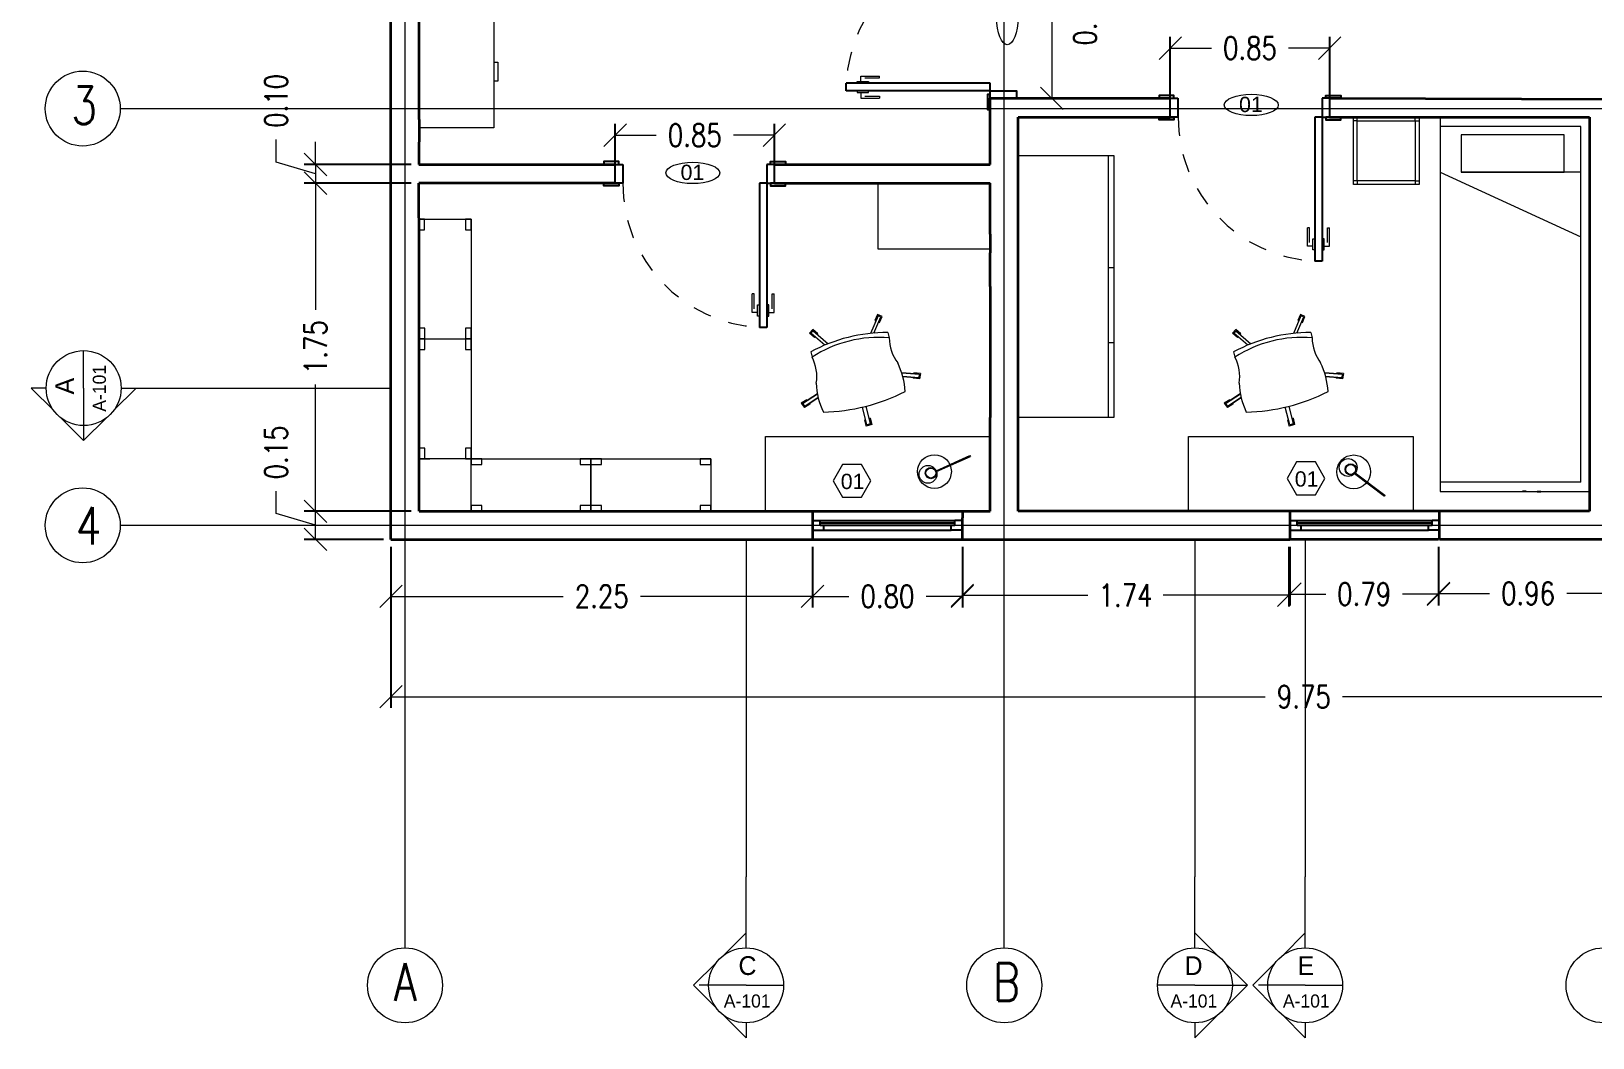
# Model space of a CAD drawing. Header units: millimetres. Extents: x 254 to 267.6, y 167.8 to 179.1.
# Drawn here: x 254.02 to 262.35, y 167.8 to 173.17 of the extents above; entities that cross this region are included whole.
import ezdxf

# ---------------------------------------------------------------- set-up
doc = ezdxf.new("R2010")
doc.units = ezdxf.units.MM
doc.linetypes.add('TRATTEGGIATA2', pattern=[0.375, 0.25, -0.125])
for name, color, linetype, lineweight in [('A-ANNO-DIMS', 3, 'Continuous', 18), ('A-ANNO-SYMB', 3, 'Continuous', 18), ('A-ANNO-TEXT', 3, 'Continuous', 18), ('A-DOOR-FULL', 4, 'Continuous', 25), ('A-FURN', 8, 'Continuous', 18), ('A-GLAZ-FULL', 4, 'Continuous', 25), ('A-WALL-FULL-EXTR', 7, 'Continuous', 35), ('A-WALL-FULL-INTR', 7, 'Continuous', 35)]:
    doc.layers.add(name, color=color, linetype=linetype, lineweight=lineweight)
doc.layers.add('PORTE - doors', color=252, linetype='Continuous')
doc.styles.add('ARIAL', font='arial.ttf')
doc.styles.add('E-ROMANS', font='romans.shx', dxfattribs={"width": 0.8})
doc.dimstyles.new('E-0100_ARW_18', dxfattribs={"dimscale": 0.001, "dimtxt": 180, "dimasz": 180, "dimexe": 90, "dimexo": 60, "dimgap": 90, "dimtad": 0, "dimzin": 0, "dimdsep": 46, "dimtxsty": 'E-ROMANS', "dimblk": 'OPEN90', "dimcen": 90, "dimclrd": 256, "dimclre": 256, "dimclrt": 256, "dimadec": 0, "dimazin": 0, "dimtfac": 1, "dimtmove": 1, "dimatfit": 3, "dimldrblk": 'OPEN90', "dimfxl": 1, "dimtfill": 1, "dimtolj": 1, "dimtzin": 0, "dimarcsym": 0})

# ---------------------------------------------------------------- blocks, each defined once
blk = doc.blocks.new('_Oblique')
at = {"color": 0, "linetype": 'ByBlock', "lineweight": -2}
blk.add_line((-0.5, -0.5), (0.5, 0.5), dxfattribs=at)
blk = doc.blocks.new('*D16')
at = {"layer": 'A-ANNO-DIMS', "lineweight": -2, "transparency": 16777216}
for p, q in [((261.5306, 170.4169), (261.5306, 170.1082)), ((262.4866, 170.4169), (262.4866, 170.1082))]:
    blk.add_line(p, q, dxfattribs=at)
at = {"layer": 'A-ANNO-DIMS', "transparency": 16777216}
for p, q in [((261.5306, 170.1682), (261.8023, 170.1682)), ((262.4866, 170.1682), (262.2149, 170.1682))]:
    blk.add_line(p, q, dxfattribs=at)
at = {"layer": 'A-ANNO-DIMS', "transparency": 16777216, "xscale": 0.12, "yscale": 0.12, "zscale": 0.12, "rotation": 180}
blk.add_blockref('_Oblique', (261.5306, 170.1682), dxfattribs=at)
at = {"layer": 'A-ANNO-DIMS', "transparency": 16777216, "xscale": 0.12, "yscale": 0.12, "zscale": 0.12}
blk.add_blockref('_Oblique', (262.4866, 170.1682), dxfattribs=at)
at = {"layer": 'A-ANNO-DIMS', "transparency": 16777216, "insert": (262.0086, 170.1682), "char_height": 0.12, "attachment_point": 5, "style": 'E-ROMANS', "bg_fill": 3, "box_fill_scale": 1.1, "bg_fill_color": 256, "bg_fill_true_color": 13158600, "bg_fill_transparency": 0}
blk.add_mtext('\\A1;0.96', dxfattribs=at)
blk = doc.blocks.new('_Open90')
at = {"color": 0, "linetype": 'ByBlock', "lineweight": -2}
for p, q in [((0, 0), (-1, 0)), ((-0.5, 0.5), (0, 0)), ((0, 0), (-0.5, -0.5))]:
    blk.add_line(p, q, dxfattribs=at)
blk = doc.blocks.new('*D17')
at = {"layer": 'A-ANNO-DIMS', "lineweight": -2, "transparency": 16777216}
for p, q in [((260.7366, 170.4169), (260.7366, 170.1045)), ((261.5306, 170.4169), (261.5306, 170.1045))]:
    blk.add_line(p, q, dxfattribs=at)
at = {"layer": 'A-ANNO-DIMS', "transparency": 16777216}
for p, q in [((260.7366, 170.1645), (260.9296, 170.1645)), ((261.5306, 170.1645), (261.3376, 170.1645))]:
    blk.add_line(p, q, dxfattribs=at)
at = {"layer": 'A-ANNO-DIMS', "transparency": 16777216, "xscale": 0.12, "yscale": 0.12, "zscale": 0.12, "rotation": 180}
blk.add_blockref('_Oblique', (260.7366, 170.1645), dxfattribs=at)
at = {"layer": 'A-ANNO-DIMS', "transparency": 16777216, "xscale": 0.12, "yscale": 0.12, "zscale": 0.12}
blk.add_blockref('_Oblique', (261.5306, 170.1645), dxfattribs=at)
at = {"layer": 'A-ANNO-DIMS', "transparency": 16777216, "insert": (261.1336, 170.1645), "char_height": 0.12, "attachment_point": 5, "style": 'E-ROMANS', "bg_fill": 3, "box_fill_scale": 1.1, "bg_fill_color": 256, "bg_fill_true_color": 13158600, "bg_fill_transparency": 0}
blk.add_mtext('\\A1;0.79', dxfattribs=at)
blk = doc.blocks.new('*D18')
at = {"layer": 'A-ANNO-DIMS', "lineweight": -2, "transparency": 16777216}
for p, q in [((258.9879, 170.4169), (258.9879, 170.0986)), ((260.7306, 170.4169), (260.7306, 170.0986))]:
    blk.add_line(p, q, dxfattribs=at)
at = {"layer": 'A-ANNO-DIMS', "transparency": 16777216}
for p, q in [((258.9879, 170.1586), (259.6576, 170.1586)), ((260.7306, 170.1586), (260.061, 170.1586))]:
    blk.add_line(p, q, dxfattribs=at)
at = {"layer": 'A-ANNO-DIMS', "transparency": 16777216, "xscale": 0.12, "yscale": 0.12, "zscale": 0.12, "rotation": 180}
blk.add_blockref('_Oblique', (258.9879, 170.1586), dxfattribs=at)
at = {"layer": 'A-ANNO-DIMS', "transparency": 16777216, "xscale": 0.12, "yscale": 0.12, "zscale": 0.12}
blk.add_blockref('_Oblique', (260.7306, 170.1586), dxfattribs=at)
at = {"layer": 'A-ANNO-DIMS', "transparency": 16777216, "insert": (259.8593, 170.1586), "char_height": 0.12, "attachment_point": 5, "style": 'E-ROMANS', "bg_fill": 3, "box_fill_scale": 1.1, "bg_fill_color": 256, "bg_fill_true_color": 13158600, "bg_fill_transparency": 0}
blk.add_mtext('\\A1;1.74', dxfattribs=at)
blk = doc.blocks.new('*D19')
at = {"layer": 'A-ANNO-DIMS', "lineweight": -2, "transparency": 16777216}
for p, q in [((258.1879, 170.4169), (258.1879, 170.0927)), ((258.9879, 170.4169), (258.9879, 170.0927))]:
    blk.add_line(p, q, dxfattribs=at)
at = {"layer": 'A-ANNO-DIMS', "transparency": 16777216}
for p, q in [((258.1879, 170.1527), (258.3816, 170.1527)), ((258.9879, 170.1527), (258.7942, 170.1527))]:
    blk.add_line(p, q, dxfattribs=at)
at = {"layer": 'A-ANNO-DIMS', "transparency": 16777216, "xscale": 0.12, "yscale": 0.12, "zscale": 0.12, "rotation": 180}
blk.add_blockref('_Oblique', (258.1879, 170.1527), dxfattribs=at)
at = {"layer": 'A-ANNO-DIMS', "transparency": 16777216, "xscale": 0.12, "yscale": 0.12, "zscale": 0.12}
blk.add_blockref('_Oblique', (258.9879, 170.1527), dxfattribs=at)
at = {"layer": 'A-ANNO-DIMS', "transparency": 16777216, "insert": (258.5879, 170.1527), "char_height": 0.12, "attachment_point": 5, "style": 'E-ROMANS', "bg_fill": 3, "box_fill_scale": 1.1, "bg_fill_color": 256, "bg_fill_true_color": 13158600, "bg_fill_transparency": 0}
blk.add_mtext('\\A1;0.80', dxfattribs=at)
blk = doc.blocks.new('*D20')
at = {"layer": 'A-ANNO-DIMS', "lineweight": -2, "transparency": 16777216}
for p, q in [((255.9366, 170.4169), (255.9366, 170.0927)), ((258.1879, 170.4169), (258.1879, 170.0927))]:
    blk.add_line(p, q, dxfattribs=at)
at = {"layer": 'A-ANNO-DIMS', "transparency": 16777216}
for p, q in [((255.9366, 170.1527), (256.856, 170.1527)), ((258.1879, 170.1527), (257.2686, 170.1527))]:
    blk.add_line(p, q, dxfattribs=at)
at = {"layer": 'A-ANNO-DIMS', "transparency": 16777216, "xscale": 0.12, "yscale": 0.12, "zscale": 0.12, "rotation": 180}
blk.add_blockref('_Oblique', (255.9366, 170.1527), dxfattribs=at)
at = {"layer": 'A-ANNO-DIMS', "transparency": 16777216, "xscale": 0.12, "yscale": 0.12, "zscale": 0.12}
blk.add_blockref('_Oblique', (258.1879, 170.1527), dxfattribs=at)
at = {"layer": 'A-ANNO-DIMS', "transparency": 16777216, "insert": (257.0623, 170.1527), "char_height": 0.12, "attachment_point": 5, "style": 'E-ROMANS', "bg_fill": 3, "box_fill_scale": 1.1, "bg_fill_color": 256, "bg_fill_true_color": 13158600, "bg_fill_transparency": 0}
blk.add_mtext('\\A1;2.25', dxfattribs=at)
blk = doc.blocks.new('*D21')
at = {"layer": 'A-ANNO-DIMS', "lineweight": -2, "transparency": 16777216}
for p, q in [((256.0452, 172.3586), (255.4735, 172.3586)), ((256.0452, 170.6069), (255.4735, 170.6069))]:
    blk.add_line(p, q, dxfattribs=at)
at = {"layer": 'A-ANNO-DIMS', "transparency": 16777216}
for p, q in [((255.5335, 172.3586), (255.5335, 171.6822)), ((255.5335, 170.6069), (255.5335, 171.2834))]:
    blk.add_line(p, q, dxfattribs=at)
at = {"layer": 'A-ANNO-DIMS', "transparency": 16777216, "xscale": 0.12, "yscale": 0.12, "zscale": 0.12}
for p, rotation in [((255.5335, 172.3586), 90), ((255.5335, 170.6069), 270)]:
    blk.add_blockref('_Oblique', p, dxfattribs=dict(at, rotation=rotation))
at = {"layer": 'A-ANNO-DIMS', "transparency": 16777216, "insert": (255.5335, 171.4828), "char_height": 0.12, "attachment_point": 5, "rotation": 90, "style": 'E-ROMANS', "bg_fill": 3, "box_fill_scale": 1.1, "bg_fill_color": 256, "bg_fill_true_color": 13158600, "bg_fill_transparency": 0}
blk.add_mtext('\\A1;1.75', dxfattribs=at)
blk = doc.blocks.new('*D22')
at = {"layer": 'A-ANNO-DIMS', "transparency": 16777216}
for p, q in [((255.3235, 172.4716), (255.3235, 172.5916)), ((255.5335, 172.4586), (255.5335, 172.5786)), ((255.5335, 172.4086), (255.3235, 172.4716)), ((255.5335, 172.4586), (255.5335, 172.3586)), ((255.5335, 172.4586), (255.5335, 172.3586)), ((255.5335, 172.3586), (255.5335, 172.2386))]:
    blk.add_line(p, q, dxfattribs=at)
at = {"layer": 'A-ANNO-DIMS', "lineweight": -2, "transparency": 16777216}
for p, q in [((256.0452, 172.4586), (255.4735, 172.4586)), ((256.0452, 172.3586), (255.4735, 172.3586))]:
    blk.add_line(p, q, dxfattribs=at)
at = {"layer": 'A-ANNO-DIMS', "transparency": 16777216, "xscale": 0.12, "yscale": 0.12, "zscale": 0.12}
for p, rotation in [((255.5335, 172.4586), 270), ((255.5335, 172.3586), 90)]:
    blk.add_blockref('_Oblique', p, dxfattribs=dict(at, rotation=rotation))
at = {"layer": 'A-ANNO-DIMS', "transparency": 16777216, "insert": (255.3235, 172.7979), "char_height": 0.12, "attachment_point": 5, "rotation": 90, "style": 'E-ROMANS', "bg_fill": 3, "box_fill_scale": 1.1, "bg_fill_color": 256, "bg_fill_true_color": 13158600, "bg_fill_transparency": 0}
blk.add_mtext('\\A1;0.10', dxfattribs=at)
blk = doc.blocks.new('*D23')
at = {"layer": 'A-ANNO-DIMS', "transparency": 16777216}
for p, q in [((255.3235, 170.5949), (255.3235, 170.7149)), ((255.5335, 170.5319), (255.3235, 170.5949)), ((255.5335, 170.4569), (255.5335, 170.6069))]:
    blk.add_line(p, q, dxfattribs=at)
at = {"layer": 'A-ANNO-DIMS', "lineweight": -2, "transparency": 16777216}
for p, q in [((255.8966, 170.6069), (255.4735, 170.6069)), ((255.8966, 170.4569), (255.4735, 170.4569))]:
    blk.add_line(p, q, dxfattribs=at)
at = {"layer": 'A-ANNO-DIMS', "transparency": 16777216, "xscale": 0.12, "yscale": 0.12, "zscale": 0.12}
for p, rotation in [((255.5335, 170.6069), 90), ((255.5335, 170.4569), 270)]:
    blk.add_blockref('_Oblique', p, dxfattribs=dict(at, rotation=rotation))
at = {"layer": 'A-ANNO-DIMS', "transparency": 16777216, "insert": (255.3235, 170.9212), "char_height": 0.12, "attachment_point": 5, "rotation": 90, "style": 'E-ROMANS', "bg_fill": 3, "box_fill_scale": 1.1, "bg_fill_color": 256, "bg_fill_true_color": 13158600, "bg_fill_transparency": 0}
blk.add_mtext('\\A1;0.15', dxfattribs=at)
blk = doc.blocks.new('*D33')
at = {"layer": 'A-ANNO-DIMS', "lineweight": -2, "transparency": 16777216}
for p, q in [((259.1766, 173.6619), (259.526, 173.6619)), ((259.1766, 172.8119), (259.526, 172.8119))]:
    blk.add_line(p, q, dxfattribs=at)
at = {"layer": 'A-ANNO-DIMS', "transparency": 16777216}
blk.add_line((259.466, 173.6619), (259.466, 172.8119), dxfattribs=at)
at = {"layer": 'A-ANNO-DIMS', "transparency": 16777216, "xscale": 0.12, "yscale": 0.12, "zscale": 0.12}
for p, rotation in [((259.466, 173.6619), 90), ((259.466, 172.8119), 270)]:
    blk.add_blockref('_Oblique', p, dxfattribs=dict(at, rotation=rotation))
at = {"layer": 'A-ANNO-DIMS', "transparency": 16777216, "insert": (259.6429, 173.2369), "char_height": 0.12, "attachment_point": 5, "rotation": 90, "style": 'E-ROMANS', "bg_fill": 3, "box_fill_scale": 1.1, "bg_fill_color": 256, "bg_fill_true_color": 13158600, "bg_fill_transparency": 0}
blk.add_mtext('\\A1;0.85', dxfattribs=at)
blk = doc.blocks.new('*D34')
at = {"layer": 'A-ANNO-DIMS', "lineweight": -2, "transparency": 16777216}
for p, q in [((257.1341, 172.3986), (257.1341, 172.6746)), ((257.9841, 172.3986), (257.9841, 172.6746))]:
    blk.add_line(p, q, dxfattribs=at)
at = {"layer": 'A-ANNO-DIMS', "transparency": 16777216}
for p, q in [((257.1341, 172.6146), (257.3528, 172.6146)), ((257.9841, 172.6146), (257.7654, 172.6146))]:
    blk.add_line(p, q, dxfattribs=at)
at = {"layer": 'A-ANNO-DIMS', "transparency": 16777216, "xscale": 0.12, "yscale": 0.12, "zscale": 0.12, "rotation": 180}
blk.add_blockref('_Oblique', (257.1341, 172.6146), dxfattribs=at)
at = {"layer": 'A-ANNO-DIMS', "transparency": 16777216, "xscale": 0.12, "yscale": 0.12, "zscale": 0.12}
blk.add_blockref('_Oblique', (257.9841, 172.6146), dxfattribs=at)
at = {"layer": 'A-ANNO-DIMS', "transparency": 16777216, "insert": (257.5591, 172.6146), "char_height": 0.12, "attachment_point": 5, "style": 'E-ROMANS', "bg_fill": 3, "box_fill_scale": 1.1, "bg_fill_color": 256, "bg_fill_true_color": 13158600, "bg_fill_transparency": 0}
blk.add_mtext('\\A1;0.85', dxfattribs=at)
blk = doc.blocks.new('*D35')
at = {"layer": 'A-ANNO-DIMS', "lineweight": -2, "transparency": 16777216}
for p, q in [((255.9366, 170.4169), (255.9366, 169.5571)), ((265.6866, 170.4169), (265.6866, 169.5571))]:
    blk.add_line(p, q, dxfattribs=at)
at = {"layer": 'A-ANNO-DIMS', "transparency": 16777216}
for p, q in [((255.9366, 169.6171), (260.6053, 169.6171)), ((265.6866, 169.6171), (261.0179, 169.6171))]:
    blk.add_line(p, q, dxfattribs=at)
at = {"layer": 'A-ANNO-DIMS', "transparency": 16777216, "xscale": 0.12, "yscale": 0.12, "zscale": 0.12, "rotation": 180}
blk.add_blockref('_Oblique', (255.9366, 169.6171), dxfattribs=at)
at = {"layer": 'A-ANNO-DIMS', "transparency": 16777216, "xscale": 0.12, "yscale": 0.12, "zscale": 0.12}
blk.add_blockref('_Oblique', (265.6866, 169.6171), dxfattribs=at)
at = {"layer": 'A-ANNO-DIMS', "transparency": 16777216, "insert": (260.8116, 169.6171), "char_height": 0.12, "attachment_point": 5, "style": 'E-ROMANS', "bg_fill": 3, "box_fill_scale": 1.1, "bg_fill_color": 256, "bg_fill_true_color": 13158600, "bg_fill_transparency": 0}
blk.add_mtext('\\A1;9.75', dxfattribs=at)
blk = doc.blocks.new('*D36')
at = {"layer": 'A-ANNO-DIMS', "lineweight": -2, "transparency": 16777216}
for p, q in [((260.098, 172.7619), (260.098, 173.1396)), ((260.9496, 172.7484), (260.9496, 173.1396))]:
    blk.add_line(p, q, dxfattribs=at)
at = {"layer": 'A-ANNO-DIMS', "transparency": 16777216}
for p, q in [((260.098, 173.0796), (260.3175, 173.0796)), ((260.9496, 173.0796), (260.7301, 173.0796))]:
    blk.add_line(p, q, dxfattribs=at)
at = {"layer": 'A-ANNO-DIMS', "transparency": 16777216, "xscale": 0.12, "yscale": 0.12, "zscale": 0.12, "rotation": 180}
blk.add_blockref('_Oblique', (260.098, 173.0796), dxfattribs=at)
at = {"layer": 'A-ANNO-DIMS', "transparency": 16777216, "xscale": 0.12, "yscale": 0.12, "zscale": 0.12}
blk.add_blockref('_Oblique', (260.9496, 173.0796), dxfattribs=at)
at = {"layer": 'A-ANNO-DIMS', "transparency": 16777216, "insert": (260.5238, 173.0796), "char_height": 0.12, "attachment_point": 5, "style": 'E-ROMANS', "bg_fill": 3, "box_fill_scale": 1.1, "bg_fill_color": 256, "bg_fill_true_color": 13158600, "bg_fill_transparency": 0}
blk.add_mtext('\\A1;0.85', dxfattribs=at)

msp = doc.modelspace()

# ---------------------------------------------------------------- linework, layer by layer
at = {"layer": 'A-ANNO-DIMS'}
for p, q in [((254.2956, 171.2644), (254.2956, 171.4644)), ((254.0456, 171.2644), (254.0156, 171.2644)), ((254.1356, 171.1444), (254.0156, 171.2644)), ((254.0956, 171.2644), (254.0456, 171.2644)), ((254.2956, 171.2644), (254.2956, 171.0644)), ((254.4556, 171.1444), (254.5756, 171.2644)), ((254.4956, 171.2644), (254.5456, 171.2644)), ((254.5456, 171.2644), (254.5656, 171.2644)), ((254.5656, 171.2644), (254.5756, 171.2644)), ((254.5756, 171.2644), (254.8756, 171.2644)), ((254.2956, 170.9844), (254.1756, 171.1044)), ((254.2956, 170.9844), (254.4156, 171.1044)), ((254.2956, 171.0644), (254.2956, 171.0144)), ((254.2956, 171.0144), (254.2956, 170.9944)), ((254.2956, 170.9944), (254.2956, 170.9844)), ((257.833, 168.356), (257.833, 168.656)), ((260.23, 168.356), (260.23, 168.656)), ((260.8186, 168.356), (260.8186, 168.656)), ((257.713, 168.236), (257.833, 168.356)), ((257.833, 168.326), (257.833, 168.356)), ((257.833, 168.276), (257.833, 168.326)), ((260.23, 168.326), (260.23, 168.356)), ((260.35, 168.236), (260.23, 168.356)), ((260.23, 168.276), (260.23, 168.326)), ((260.6986, 168.236), (260.8186, 168.356)), ((260.8186, 168.326), (260.8186, 168.356)), ((260.8186, 168.276), (260.8186, 168.326)), ((257.553, 168.076), (257.673, 168.196)), ((260.51, 168.076), (260.39, 168.196)), ((260.5386, 168.076), (260.6586, 168.196)), ((257.553, 168.076), (257.673, 167.956)), ((257.633, 168.076), (257.583, 168.076)), ((257.833, 168.076), (257.633, 168.076)), ((257.833, 168.076), (258.033, 168.076)), ((260.23, 168.076), (260.03, 168.076)), ((260.23, 168.076), (260.43, 168.076)), ((260.51, 168.076), (260.39, 167.956)), ((260.43, 168.076), (260.48, 168.076)), ((260.48, 168.076), (260.5, 168.076)), ((260.5, 168.076), (260.51, 168.076)), ((260.5386, 168.076), (260.6586, 167.956)), ((260.6186, 168.076), (260.5686, 168.076)), ((260.8186, 168.076), (260.6186, 168.076)), ((260.8186, 168.076), (261.0186, 168.076)), ((257.713, 167.916), (257.833, 167.796)), ((257.833, 167.876), (257.833, 167.826)), ((260.35, 167.916), (260.23, 167.796)), ((260.23, 167.876), (260.23, 167.826)), ((260.6986, 167.916), (260.8186, 167.796)), ((260.8186, 167.876), (260.8186, 167.826)), ((257.833, 167.826), (257.833, 167.806)), ((257.833, 167.806), (257.833, 167.796)), ((260.23, 167.826), (260.23, 167.806)), ((260.23, 167.806), (260.23, 167.796)), ((260.8186, 167.826), (260.8186, 167.806)), ((260.8186, 167.806), (260.8186, 167.796))]:
    msp.add_line(p, q, dxfattribs=at)
for centre in [(254.2907, 172.7569), (254.2956, 171.2644), (254.2907, 170.5319), (256.0116, 168.076), (257.833, 168.076), (259.2116, 168.076), (260.23, 168.076), (260.8186, 168.076), (262.4116, 168.076)]:
    msp.add_circle(centre, 0.2, dxfattribs=at)
at = {"layer": 'A-ANNO-SYMB', "color": 7}
for points in [[(260.9239, 170.7826), (260.8733, 170.8701), (260.7723, 170.8701), (260.7217, 170.7826), (260.7723, 170.6951), (260.8733, 170.6951)], [(258.4995, 170.7696), (258.449, 170.8572), (258.3479, 170.8572), (258.2973, 170.7696), (258.3479, 170.6821), (258.449, 170.6821)]]:
    msp.add_lwpolyline(points, close=True, dxfattribs=at)
at = {"layer": 'A-ANNO-TEXT'}
for p, q in [((254.8756, 171.2644), (255.9366, 171.2644)), ((260.23, 170.4569), (260.23, 168.656))]:
    msp.add_line(p, q, dxfattribs=at)
at = {"layer": 'A-DOOR-FULL'}
for p, q in [((258.3666, 172.8519), (258.3666, 172.8919)), ((260.9096, 171.9419), (260.8696, 171.9419)), ((257.9441, 171.5886), (257.9041, 171.5886))]:
    msp.add_line(p, q, dxfattribs=at)
at = {"layer": 'A-FURN'}
for p, q in [((256.4866, 173.2538), (256.4866, 172.6538)), ((256.4866, 173.0038), (256.5066, 173.0038)), ((256.5066, 173.0038), (256.5066, 172.9038)), ((256.5066, 172.9038), (256.4866, 172.9038)), ((258.4466, 172.9019), (258.4466, 172.9306)), ((258.4466, 172.9306), (258.5451, 172.9306)), ((258.4666, 172.9206), (258.5451, 172.9206)), ((258.5451, 172.9206), (258.5451, 172.9306)), ((258.4466, 172.8419), (258.4466, 172.8133)), ((258.4466, 172.8133), (258.5451, 172.8133)), ((258.4666, 172.8233), (258.5451, 172.8233)), ((258.5451, 172.8233), (258.5451, 172.8133)), ((261.0767, 172.3519), (261.0767, 172.7119)), ((261.0967, 172.6919), (261.0967, 172.7119)), ((261.4067, 172.6919), (261.4067, 172.7119)), ((261.4267, 172.7119), (261.4267, 172.3519)), ((261.5398, 172.7119), (261.5398, 170.7119)), ((261.0967, 172.6919), (261.0767, 172.6919)), ((261.0967, 172.6819), (261.0967, 172.6919)), ((261.0967, 172.6919), (261.4067, 172.6919)), ((261.0967, 172.3719), (261.0967, 172.6819)), ((261.4067, 172.6919), (261.4067, 172.3719)), ((261.4067, 172.6919), (261.4267, 172.6919)), ((262.2898, 172.6619), (261.5398, 172.6619)), ((262.201, 172.6171), (261.651, 172.6171)), ((261.651, 172.6171), (261.651, 172.4171)), ((262.201, 172.4171), (262.201, 172.6171)), ((262.2898, 170.7619), (262.2898, 172.6619)), ((259.2866, 172.5069), (259.7966, 172.5069)), ((259.7666, 172.5069), (259.7666, 171.1069)), ((259.7966, 172.5069), (259.7966, 171.1069)), ((261.0967, 172.3719), (261.0767, 172.3719)), ((261.4067, 172.3719), (261.0967, 172.3719)), ((261.0967, 172.3719), (261.0967, 172.3519)), ((261.4067, 172.3719), (261.4267, 172.3719)), ((261.4067, 172.3719), (261.4067, 172.3519)), ((261.5398, 172.4171), (262.2898, 172.0716)), ((261.651, 172.4171), (262.201, 172.4171)), ((262.2898, 172.4171), (261.651, 172.4171)), ((259.1366, 172.3586), (258.5366, 172.3586)), ((258.5366, 172.3586), (258.5366, 172.0086)), ((259.1366, 172.0086), (259.1366, 172.3586)), ((261.4267, 172.3519), (261.0767, 172.3519)), ((256.0843, 172.1669), (256.3643, 172.1669)), ((256.1159, 172.1669), (256.0859, 172.1669)), ((256.1159, 172.1099), (256.1159, 172.1669)), ((256.3643, 172.1669), (256.3343, 172.1669)), ((256.3343, 172.1669), (256.3343, 172.1099)), ((256.3643, 172.1669), (256.3643, 171.5269)), ((256.3643, 172.1099), (256.3643, 172.1669)), ((260.831, 172.0219), (260.831, 172.1204)), ((260.841, 172.1204), (260.831, 172.1204)), ((260.841, 172.0419), (260.841, 172.1204)), ((260.9383, 172.1204), (260.9483, 172.1204)), ((260.9383, 172.0419), (260.9383, 172.1204)), ((260.9483, 172.0219), (260.9483, 172.1204)), ((256.0859, 172.1099), (256.1159, 172.1099)), ((256.3343, 172.1099), (256.3643, 172.1099)), ((256.0866, 171.9865), (256.0866, 171.9865)), ((258.5366, 172.0086), (259.1366, 172.0086)), ((260.8596, 172.0219), (260.831, 172.0219)), ((260.9196, 172.0219), (260.9483, 172.0219)), ((259.7966, 171.9069), (259.7666, 171.9069)), ((257.8655, 171.6686), (257.8655, 171.7671)), ((257.8755, 171.7671), (257.8655, 171.7671)), ((257.8755, 171.6886), (257.8755, 171.7671)), ((257.9728, 171.6886), (257.9728, 171.7671)), ((257.9728, 171.7671), (257.9828, 171.7671)), ((257.9828, 171.6686), (257.9828, 171.7671)), ((257.8941, 171.6686), (257.8655, 171.6686)), ((257.9541, 171.6686), (257.9828, 171.6686)), ((258.5375, 171.6504), (258.4975, 171.5565)), ((258.5155, 171.5582), (258.5522, 171.6444)), ((258.5348, 171.6569), (258.521, 171.6246)), ((258.5211, 171.6246), (258.5257, 171.6228)), ((258.5588, 171.6471), (258.5348, 171.6569)), ((258.5522, 171.6444), (258.5375, 171.6504)), ((258.5406, 171.617), (258.5452, 171.6152)), ((258.5453, 171.6152), (258.5588, 171.6471)), ((260.796, 171.6504), (260.7561, 171.5565)), ((260.7741, 171.5582), (260.8108, 171.6444)), ((260.7934, 171.6569), (260.7796, 171.6246)), ((260.7796, 171.6246), (260.7843, 171.6228)), ((260.8174, 171.6471), (260.7934, 171.6569)), ((260.8108, 171.6444), (260.796, 171.6504)), ((260.7992, 171.617), (260.8038, 171.6152)), ((260.8038, 171.6152), (260.8174, 171.6471)), ((256.1166, 171.5839), (256.0866, 171.5839)), ((256.0866, 171.5269), (256.3643, 171.5269)), ((256.1166, 171.5269), (256.0866, 171.5269)), ((256.0866, 171.5269), (256.1166, 171.5269)), ((256.1166, 171.5269), (256.1166, 171.5839)), ((256.1166, 171.4699), (256.1166, 171.5269)), ((256.3643, 171.5839), (256.3343, 171.5839)), ((256.3343, 171.5839), (256.3343, 171.5269)), ((256.3343, 171.5269), (256.3643, 171.5269)), ((256.3643, 171.5269), (256.3343, 171.5269)), ((256.3343, 171.5269), (256.3343, 171.4699)), ((256.3643, 171.5269), (256.3343, 171.5269)), ((256.3343, 171.5269), (256.3343, 171.4699)), ((256.3643, 171.5269), (256.3643, 171.5839)), ((256.3643, 171.5269), (256.3643, 170.8869)), ((256.3643, 171.4699), (256.3643, 171.5269)), ((256.3643, 171.4699), (256.3643, 171.5269)), ((258.1898, 171.578), (258.1723, 171.5582)), ((258.1987, 171.5352), (258.1723, 171.5582)), ((258.1903, 171.571), (258.1794, 171.5587)), ((258.2536, 171.4941), (258.1794, 171.5587)), ((258.2162, 171.555), (258.1898, 171.578)), ((258.1903, 171.571), (258.2706, 171.501)), ((258.202, 171.539), (258.1987, 171.5352)), ((258.2162, 171.555), (258.2129, 171.5513)), ((258.5901, 171.561), (258.5971, 171.533)), ((260.4484, 171.578), (260.4309, 171.5582)), ((260.4573, 171.5352), (260.4309, 171.5582)), ((260.4488, 171.571), (260.438, 171.5587)), ((260.5121, 171.4941), (260.438, 171.5587)), ((260.4748, 171.555), (260.4484, 171.578)), ((260.4488, 171.571), (260.5291, 171.501)), ((260.4606, 171.539), (260.4573, 171.5352)), ((260.4748, 171.555), (260.4715, 171.5513)), ((260.8487, 171.561), (260.8557, 171.533)), ((256.0866, 171.4699), (256.1166, 171.4699)), ((256.3343, 171.4699), (256.3643, 171.4699)), ((256.3343, 171.4699), (256.3643, 171.4699)), ((258.1781, 171.4579), (258.1851, 171.4299)), ((259.7966, 171.5069), (259.7666, 171.5069)), ((260.4366, 171.4579), (260.4436, 171.4299)), ((258.6645, 171.3464), (258.7581, 171.3382)), ((258.7581, 171.3382), (258.6645, 171.3464)), ((258.6694, 171.327), (258.7555, 171.3194)), ((258.7555, 171.3194), (258.6694, 171.327)), ((258.7256, 171.3221), (258.7249, 171.3171)), ((258.7598, 171.314), (258.7249, 171.3171)), ((258.7289, 171.3457), (258.7282, 171.3408)), ((258.7638, 171.3427), (258.7289, 171.3457)), ((258.7581, 171.3382), (258.7555, 171.3194)), ((258.7638, 171.3427), (258.7598, 171.314)), ((260.9231, 171.3464), (261.0167, 171.3382)), ((261.0167, 171.3382), (260.9231, 171.3464)), ((260.9279, 171.327), (261.0141, 171.3194)), ((261.0141, 171.3194), (260.9279, 171.327)), ((260.9842, 171.3221), (260.9835, 171.3171)), ((261.0184, 171.314), (260.9835, 171.3171)), ((260.9875, 171.3457), (260.9868, 171.3408)), ((261.0223, 171.3427), (260.9875, 171.3457)), ((261.0167, 171.3382), (261.0141, 171.3194)), ((261.0223, 171.3427), (261.0184, 171.314)), ((258.157, 171.2027), (258.1277, 171.1835)), ((258.1348, 171.1822), (258.2139, 171.2339)), ((258.2135, 171.2336), (258.1348, 171.1822)), ((258.2181, 171.214), (258.1459, 171.1669)), ((258.1459, 171.1669), (258.2181, 171.214)), ((258.157, 171.2027), (258.1599, 171.1986)), ((260.4155, 171.2027), (260.3862, 171.1835)), ((260.3934, 171.1822), (260.4725, 171.2339)), ((260.472, 171.2336), (260.3934, 171.1822)), ((260.4766, 171.214), (260.4045, 171.1669)), ((260.4045, 171.1669), (260.4766, 171.214)), ((260.4155, 171.2027), (260.4185, 171.1986)), ((258.1277, 171.1835), (258.1447, 171.1601)), ((258.1348, 171.1822), (258.1459, 171.1669)), ((258.174, 171.1793), (258.1447, 171.1601)), ((258.171, 171.1833), (258.174, 171.1793)), ((258.4775, 171.068), (258.4538, 171.1629)), ((258.4977, 171.0731), (258.474, 171.1679)), ((260.3862, 171.1835), (260.4032, 171.1601)), ((260.3934, 171.1822), (260.4045, 171.1669)), ((260.4325, 171.1793), (260.4032, 171.1601)), ((260.4296, 171.1833), (260.4325, 171.1793)), ((260.7361, 171.068), (260.7123, 171.1629)), ((260.7563, 171.0731), (260.7326, 171.1679)), ((258.4702, 171.0971), (258.4654, 171.0959)), ((258.4654, 171.0959), (258.4739, 171.0619)), ((258.5038, 171.0694), (258.4739, 171.0619)), ((258.4977, 171.0731), (258.4775, 171.068)), ((258.4953, 171.1034), (258.4905, 171.1022)), ((258.4953, 171.1034), (258.5038, 171.0694)), ((259.7966, 171.1069), (259.2866, 171.1069)), ((260.7288, 171.0971), (260.7239, 171.0959)), ((260.7239, 171.0959), (260.7324, 171.0619)), ((260.7624, 171.0694), (260.7324, 171.0619)), ((260.7563, 171.0731), (260.7361, 171.068)), ((260.7539, 171.1034), (260.749, 171.1022)), ((260.7539, 171.1034), (260.7624, 171.0694)), ((256.1166, 170.9439), (256.0866, 170.9439)), ((256.1166, 170.8869), (256.1166, 170.9439)), ((256.3643, 170.9439), (256.3343, 170.9439)), ((256.3343, 170.9439), (256.3343, 170.8869)), ((256.3643, 170.8869), (256.3643, 170.9439)), ((257.9366, 170.6069), (257.9366, 171.0069)), ((257.9366, 171.0069), (259.1366, 171.0069)), ((260.1952, 170.6069), (260.1952, 171.0069)), ((260.1952, 171.0069), (261.3952, 171.0069)), ((261.3952, 171.0069), (261.3952, 170.6069)), ((256.3643, 170.8869), (256.0866, 170.8869)), ((256.0866, 170.8869), (256.1436, 170.8869)), ((256.0866, 170.8869), (256.1436, 170.8869)), ((256.0866, 170.8869), (256.1166, 170.8869)), ((256.3643, 170.8869), (256.3073, 170.8869)), ((256.3643, 170.8869), (256.3073, 170.8869)), ((256.3343, 170.8869), (256.3643, 170.8869)), ((256.3643, 170.6069), (256.3643, 170.8869)), ((256.3643, 170.8869), (257.0043, 170.8869)), ((256.3643, 170.6069), (256.3643, 170.8869)), ((256.3643, 170.8869), (257.0043, 170.8869)), ((256.4213, 170.8869), (256.3643, 170.8869)), ((256.3643, 170.8869), (256.3643, 170.8569)), ((256.4213, 170.8569), (256.4213, 170.8869)), ((257.0043, 170.8869), (256.9473, 170.8869)), ((256.9473, 170.8869), (256.9473, 170.8569)), ((257.0043, 170.8869), (256.9473, 170.8869)), ((256.9473, 170.8869), (256.9473, 170.8569)), ((257.0043, 170.6069), (257.0043, 170.8869)), ((257.0043, 170.8869), (257.6443, 170.8869)), ((257.0043, 170.8869), (257.0043, 170.6069)), ((257.0043, 170.8869), (257.0043, 170.6069)), ((257.0613, 170.8869), (257.0043, 170.8869)), ((257.0043, 170.8869), (257.0043, 170.8569)), ((257.0043, 170.8569), (257.0043, 170.8869)), ((257.0043, 170.8569), (257.0043, 170.8869)), ((257.0613, 170.8569), (257.0613, 170.8869)), ((257.6443, 170.8869), (257.5873, 170.8869)), ((257.5873, 170.8869), (257.5873, 170.8569)), ((257.6443, 170.8869), (257.5873, 170.8869)), ((257.5873, 170.8869), (257.5873, 170.8569)), ((257.6443, 170.8869), (257.6443, 170.6069)), ((257.6443, 170.8569), (257.6443, 170.8869)), ((257.6443, 170.8569), (257.6443, 170.8869)), ((258.8474, 170.8233), (259.0286, 170.9047)), ((258.8494, 170.8188), (259.0307, 170.9002)), ((259.0286, 170.9047), (259.0307, 170.9002)), ((256.3643, 170.8569), (256.4213, 170.8569)), ((256.9473, 170.8569), (257.0043, 170.8569)), ((256.9473, 170.8569), (257.0043, 170.8569)), ((257.0043, 170.8569), (257.0613, 170.8569)), ((257.5873, 170.8569), (257.6443, 170.8569)), ((257.5873, 170.8569), (257.6443, 170.8569)), ((258.8474, 170.8233), (258.8494, 170.8188)), ((261.0857, 170.8122), (261.0827, 170.8082)), ((261.0827, 170.8082), (261.2413, 170.6884)), ((261.0857, 170.8122), (261.2443, 170.6924)), ((261.2443, 170.6924), (261.2413, 170.6884)), ((262.2898, 170.7619), (261.5398, 170.7619)), ((261.5398, 170.7119), (262.3366, 170.7119)), ((256.4213, 170.6369), (256.3643, 170.6369)), ((256.3643, 170.6369), (256.3643, 170.6069)), ((256.4213, 170.6369), (256.3643, 170.6369)), ((256.3643, 170.6369), (256.3643, 170.6069)), ((256.4213, 170.6069), (256.4213, 170.6369)), ((256.4213, 170.6069), (256.4213, 170.6369)), ((257.0043, 170.6369), (256.9473, 170.6369)), ((256.9473, 170.6369), (256.9473, 170.6069)), ((257.0043, 170.6369), (256.9473, 170.6369)), ((256.9473, 170.6369), (256.9473, 170.6069)), ((257.0613, 170.6369), (257.0043, 170.6369)), ((257.0043, 170.6369), (257.0043, 170.6069)), ((257.0613, 170.6369), (257.0043, 170.6369)), ((257.0043, 170.6369), (257.0043, 170.6069)), ((257.0043, 170.6069), (257.0043, 170.6369)), ((257.0043, 170.6069), (257.0043, 170.6369)), ((257.0613, 170.6069), (257.0613, 170.6369)), ((257.0613, 170.6069), (257.0613, 170.6369)), ((257.6443, 170.6369), (257.5873, 170.6369)), ((257.5873, 170.6369), (257.5873, 170.6069)), ((257.6443, 170.6369), (257.5873, 170.6369)), ((257.5873, 170.6369), (257.5873, 170.6069)), ((257.6443, 170.6069), (257.6443, 170.6369)), ((257.6443, 170.6069), (257.6443, 170.6369)), ((256.5966, 170.6069), (256.0866, 170.6069)), ((258.9879, 170.5713), (258.9879, 170.5907)), ((258.9879, 170.5907), (258.9879, 170.5907)), ((258.9879, 170.5713), (258.9879, 170.5113)), ((261.5398, 170.6069), (262.3366, 170.6069))]:
    msp.add_line(p, q, dxfattribs=at)
for points in [[(258.4266, 172.8919), (258.4266, 172.9019), (258.4866, 172.9019), (258.4866, 172.8919)], [(258.4266, 172.8519), (258.4266, 172.8419), (258.4866, 172.8419), (258.4866, 172.8519)], [(260.8696, 172.0019), (260.8596, 172.0019), (260.8596, 172.0619), (260.8696, 172.0619)], [(260.9096, 172.0019), (260.9196, 172.0019), (260.9196, 172.0619), (260.9096, 172.0619)], [(257.9041, 171.6486), (257.8941, 171.6486), (257.8941, 171.7086), (257.9041, 171.7086)], [(257.9441, 171.6486), (257.9541, 171.6486), (257.9541, 171.7086), (257.9441, 171.7086)]]:
    msp.add_lwpolyline(points, close=True, dxfattribs=at)
for centre, radius in [((258.839, 170.8188), 0.09), ((261.0777, 170.8174), 0.09), ((261.0481, 170.8405), 0.0475), ((261.0616, 170.8303), 0.0302), ((258.8045, 170.804), 0.0475), ((258.8198, 170.8109), 0.0302), ((258.8198, 170.8109), 0.0265), ((261.0616, 170.8303), 0.0265)]:
    msp.add_circle(centre, radius, dxfattribs=at)
for centre, radius, start, end in [((258.5851, 170.7058), 0.8552, 89.66791, 118.42577), ((258.5421, 170.8779), 0.6573, 85.19734, 122.89635), ((258.8217, 171.5347), 0.2246, 180.45611, 217.1084), ((260.8437, 170.7058), 0.8552, 89.66791, 118.42577), ((260.8006, 170.8779), 0.6573, 85.19734, 122.89635), ((261.0802, 171.5347), 0.2246, 180.45611, 217.1084), ((257.9861, 171.3257), 0.2246, 350.98529, 27.63758), ((258.2971, 171.2288), 0.3852, 2.52314, 26.27082), ((260.2447, 171.3257), 0.2246, 350.98529, 27.63758), ((260.5557, 171.2288), 0.3852, 2.52314, 26.27082), ((258.593, 171.3028), 0.3852, 181.82286, 205.57054), ((260.8515, 171.3028), 0.3852, 181.82286, 205.57054), ((258.2215, 172.1593), 1.0231, 271.34295, 296.75073), ((260.48, 172.1593), 1.0231, 271.34295, 296.75073)]:
    msp.add_arc(centre, radius, start, end, dxfattribs=at)
at = {"layer": 'A-GLAZ-FULL'}
for p, q in [((258.1879, 170.5569), (258.2279, 170.5569)), ((258.2279, 170.5319), (258.2279, 170.5569)), ((258.2279, 170.5569), (258.9479, 170.5569)), ((258.2279, 170.5444), (258.9479, 170.5444)), ((258.2279, 170.5319), (258.9479, 170.5319)), ((258.2479, 170.5069), (258.2479, 170.5319)), ((258.9279, 170.5069), (258.9279, 170.5319)), ((258.9879, 170.5569), (258.9479, 170.5569)), ((258.9479, 170.5319), (258.9479, 170.5569)), ((260.7366, 170.5569), (260.7766, 170.5569)), ((260.7766, 170.5319), (260.7766, 170.5569)), ((260.7766, 170.5569), (261.4966, 170.5569)), ((260.7766, 170.5444), (261.4966, 170.5444)), ((260.7766, 170.5319), (261.4966, 170.5319)), ((260.7966, 170.5069), (260.7966, 170.5319)), ((261.4766, 170.5069), (261.4766, 170.5319)), ((261.5366, 170.5569), (261.4966, 170.5569)), ((261.4966, 170.5319), (261.4966, 170.5569)), ((258.1879, 170.5069), (258.2479, 170.5069)), ((258.2479, 170.5069), (258.9279, 170.5069)), ((258.9879, 170.5069), (258.9279, 170.5069)), ((260.7366, 170.5069), (260.7966, 170.5069)), ((260.7966, 170.5069), (261.4766, 170.5069)), ((261.5366, 170.5069), (261.4766, 170.5069))]:
    msp.add_line(p, q, dxfattribs=at)
at = {"layer": 'A-WALL-FULL-EXTR'}
for p, q in [((255.9366, 170.4569), (255.9366, 176.4569)), ((256.0866, 172.6979), (256.0866, 176.3069)), ((259.1366, 172.4586), (259.1366, 172.8119)), ((259.2866, 172.8119), (260.098, 172.8119)), ((260.948, 172.8119), (262.4866, 172.8069)), ((256.0866, 172.6979), (256.0852, 172.4586)), ((259.2866, 172.7119), (260.098, 172.7119)), ((260.948, 172.7119), (262.3366, 172.7119)), ((262.3366, 172.7119), (262.3366, 170.6069)), ((256.0852, 172.4586), (257.1341, 172.4586)), ((257.9841, 172.4586), (259.1366, 172.4586)), ((256.0866, 171.9865), (256.0852, 172.3586)), ((257.1341, 172.3586), (256.0852, 172.3586)), ((257.9841, 172.3586), (259.1366, 172.3586)), ((259.1366, 172.0865), (259.1366, 172.3586)), ((259.1366, 172.0865), (259.1366, 171.9865)), ((256.0866, 170.6069), (256.0866, 171.9865)), ((259.1366, 171.8069), (259.1366, 171.9865)), ((259.1366, 171.8069), (259.1366, 171.1069)), ((259.2866, 171.1069), (259.2866, 171.8069)), ((259.1366, 170.6069), (259.1366, 171.1069)), ((256.0866, 170.6069), (259.1366, 170.6069)), ((258.1879, 170.6069), (258.1879, 170.4569)), ((258.9879, 170.6069), (258.9879, 170.5713)), ((258.9879, 170.4569), (258.9879, 170.5713)), ((262.3366, 170.6069), (259.2866, 170.6069)), ((260.7366, 170.6069), (260.7366, 170.4569)), ((261.5366, 170.4569), (261.5366, 170.6069)), ((255.9366, 170.4569), (256.0866, 170.4569)), ((256.0866, 170.4569), (260.7366, 170.4569)), ((261.5306, 170.4569), (260.7306, 170.4569)), ((262.3366, 170.4569), (261.5366, 170.4569)), ((262.4866, 170.4569), (262.3366, 170.4569))]:
    msp.add_line(p, q, dxfattribs=at)
at = {"layer": 'A-WALL-FULL-INTR'}
for p, q in [((259.1366, 172.8119), (259.2866, 172.8119)), ((259.2866, 171.8069), (259.2866, 172.7119)), ((259.1366, 170.6069), (259.1366, 171.1069)), ((259.2866, 170.6069), (259.2866, 171.1069)), ((256.0866, 170.6069), (259.1366, 170.6069))]:
    msp.add_line(p, q, dxfattribs=at)
at = {"layer": 'PORTE - doors', "color": 252}
for p, q in [((261.9981, 170.7123), (261.9795, 170.7123)), ((262.0581, 170.7123), (262.0767, 170.7123))]:
    msp.add_line(p, q, dxfattribs=at)

# ---------------------------------------------------------------- texts
at = {"layer": 'A-ANNO-DIMS', "attachment_point": 3, "rotation": 90}
for s, width, insert, char_height in [('A-101', 1.322882, (254.3443, 171.3883), 0.07), ('A', 0.51526, (254.144, 171.3196), 0.1)]:
    msp.add_mtext_dynamic_manual_height_columns(s, width=width, gutter_width=12.5, heights=[0], dxfattribs=dict(at, insert=insert, char_height=char_height))
at = {"layer": 'A-ANNO-DIMS'}
for s, width, insert, char_height, attachment_point in [('C', 0.51526, (257.7921, 168.2313), 0.1, 1), ('D', 0.51526, (260.2709, 168.2313), 0.1, 3), ('E', 0.51526, (260.7777, 168.2313), 0.1, 1), ('A-101', 1.322882, (257.714, 168.0273), 0.07, 1), ('A-101', 1.322882, (260.349, 168.0273), 0.07, 3), ('A-101', 1.322882, (260.6996, 168.0273), 0.07, 1)]:
    msp.add_mtext_dynamic_manual_height_columns(s, width=width, gutter_width=12.5, heights=[0], dxfattribs=dict(at, insert=insert, char_height=char_height, attachment_point=attachment_point))
at = {"layer": 'A-ANNO-SYMB', "color": 7, "style": 'ARIAL'}
for p in [(258.3383, 170.7257), (260.7627, 170.7387)]:
    msp.add_text('01', height=0.0816, rotation=359.83263, dxfattribs=at).set_placement(p)
at = {"layer": 'A-ANNO-TEXT', "char_height": 0.2, "attachment_point": 1, "style": 'E-ROMANS'}
for s, insert in [('3', (254.2305, 172.8743)), ('4', (254.2531, 170.629)), ('A', (255.9514, 168.1934)), ('B', (259.1514, 168.1934))]:
    msp.add_mtext_dynamic_manual_height_columns(s, width=0.340207, gutter_width=9, heights=[0], dxfattribs=dict(at, insert=insert))

# ---------------------------------------------------------------- next in the draw order: dimensions: what is measured, and where the dimension line sits
at = {"layer": 'A-ANNO-DIMS'}
dim = msp.add_linear_dim(base=(259.466, 172.8119), p1=(259.1366, 173.6619), p2=(259.1366, 172.8119), angle=90, dimstyle='E-0100_ARW_18', override={"dimtxt": 120, "dimasz": 120, "dimexe": 60, "dimexo": 40, "dimgap": 60, "dimblk": 'Oblique', "dimcen": 60, "dimlwd": 65535}, dxfattribs=at)
dim.commit()
dim.dimension.update_dxf_attribs({"geometry": '*D33', "text_midpoint": (259.6429, 173.2369), "dimtype": 160})
for base, p1, p2, override, picture, middle in [((260.098, 173.0796), (260.9496, 172.7084), (260.098, 172.7219), {"dimtxt": 120, "dimasz": 120, "dimexe": 60, "dimexo": 40, "dimgap": 60, "dimblk": 'Oblique', "dimcen": 60, "dimlwd": 65535}, '*D36', (260.5238, 173.0796)), ((257.1341, 172.6146), (257.9841, 172.3586), (257.1341, 172.3586), {"dimtxt": 120, "dimasz": 120, "dimexe": 60, "dimexo": 40, "dimgap": 60, "dimblk": 'Oblique', "dimcen": 60, "dimtmove": 0, "dimlwd": 65535}, '*D34', (257.5591, 172.6146))]:
    dim = msp.add_linear_dim(base=base, p1=p1, p2=p2, dimstyle='E-0100_ARW_18', override=override, dxfattribs=at)
    dim.commit()
    dim.dimension.update_dxf_attribs({"geometry": picture, "text_midpoint": middle, "dimtype": 160})
dim = msp.add_linear_dim(base=(255.5335, 170.6069), p1=(256.0852, 172.3586), p2=(256.0852, 170.6069), angle=90, dimstyle='E-0100_ARW_18', override={"dimtxt": 120, "dimasz": 120, "dimexe": 60, "dimexo": 40, "dimgap": 60, "dimblk": 'Oblique', "dimcen": 60, "dimlwd": 65535}, dxfattribs=at)
dim.commit()
dim.dimension.update_dxf_attribs({"geometry": '*D21', "text_midpoint": (255.5335, 171.4828)})
dim = msp.add_linear_dim(base=(261.5306, 170.1682), p1=(262.4866, 170.4569), p2=(261.5306, 170.4569), dimstyle='E-0100_ARW_18', override={"dimtxt": 120, "dimasz": 120, "dimexe": 60, "dimexo": 40, "dimgap": 60, "dimblk": 'Oblique', "dimcen": 60, "dimlwd": 65535}, dxfattribs=at)
dim.commit()
dim.dimension.update_dxf_attribs({"geometry": '*D16', "text_midpoint": (262.0086, 170.1682)})

# ---------------------------------------------------------------- next in the draw order: linework, layer by layer
at = {"layer": 'A-ANNO-SYMB', "color": 7}
for centre, major_axis in [((259.2283, 173.242), (-0.0004, -0.1441)), ((260.5306, 172.7761), (-0.1441, 0.0004)), ((257.5483, 172.4135), (-0.1441, 0.0004))]:
    msp.add_ellipse(centre, major_axis=major_axis, ratio=0.395468, dxfattribs=at)
at = {"layer": 'A-DOOR-FULL'}
for p, q in [((259.1366, 172.8919), (258.3666, 172.8919)), ((259.1366, 172.8519), (259.1366, 172.8919)), ((259.1366, 172.8519), (258.3666, 172.8519)), ((260.098, 172.7119), (260.098, 172.8119)), ((260.098, 172.8119), (260.138, 172.8119)), ((260.138, 172.8119), (260.138, 172.7119)), ((260.9496, 172.8119), (260.9096, 172.8119)), ((260.9096, 172.8119), (260.9096, 172.7119)), ((260.9496, 172.7119), (260.9496, 172.8119)), ((260.138, 172.7119), (260.098, 172.7119)), ((260.9096, 172.7119), (260.8696, 172.7119)), ((260.8696, 172.7119), (260.8696, 171.9419)), ((260.9096, 172.7119), (260.9096, 171.9419)), ((260.9096, 172.7119), (260.9496, 172.7119)), ((257.1341, 172.3586), (257.1341, 172.4586)), ((257.1341, 172.4586), (257.1741, 172.4586)), ((257.1741, 172.4586), (257.1741, 172.3586)), ((257.9841, 172.4586), (257.9441, 172.4586)), ((257.9441, 172.4586), (257.9441, 172.3586)), ((257.9841, 172.3586), (257.9841, 172.4586)), ((257.1741, 172.3586), (257.1341, 172.3586)), ((257.9441, 172.3586), (257.9041, 172.3586)), ((257.9041, 172.3586), (257.9041, 171.5886)), ((257.9441, 172.3586), (257.9441, 171.5886)), ((257.9441, 172.3586), (257.9841, 172.3586))]:
    msp.add_line(p, q, dxfattribs=at)
for points in [[(259.1366, 172.7519), (259.1366, 172.8319), (259.1216, 172.8319), (259.1216, 172.7519)], [(259.2766, 172.8119), (259.1366, 172.8119), (259.1366, 172.8519), (259.2766, 172.8519)], [(260.038, 172.8119), (260.118, 172.8119), (260.118, 172.8269), (260.038, 172.8269)], [(261.0096, 172.8119), (260.9296, 172.8119), (260.9296, 172.8269), (261.0096, 172.8269)], [(260.038, 172.7119), (260.118, 172.7119), (260.118, 172.6969), (260.038, 172.6969)], [(261.0096, 172.7119), (260.9296, 172.7119), (260.9296, 172.6969), (261.0096, 172.6969)], [(257.0741, 172.4586), (257.1541, 172.4586), (257.1541, 172.4736), (257.0741, 172.4736)], [(258.0441, 172.4586), (257.9641, 172.4586), (257.9641, 172.4736), (258.0441, 172.4736)], [(257.0741, 172.3586), (257.1541, 172.3586), (257.1541, 172.3436), (257.0741, 172.3436)], [(258.0441, 172.3586), (257.9641, 172.3586), (257.9641, 172.3436), (258.0441, 172.3436)]]:
    msp.add_lwpolyline(points, close=True, dxfattribs=at)
at = {"layer": 'A-FURN', "linetype": 'TRATTEGGIATA2', "ltscale": 0.25}
for centre, start, end in [((259.1366, 172.8519), 90, 177.02226), ((260.9096, 172.7119), 180, 267.02226), ((257.9441, 172.3586), 180, 267.02226)]:
    msp.add_arc(centre, 0.77, start, end, dxfattribs=at)
at = {"layer": 'A-WALL-FULL-EXTR'}
for p, q in [((260.098, 172.8119), (260.098, 172.807)), ((260.9496, 172.8119), (260.9496, 172.807)), ((260.098, 172.717), (260.098, 172.7119)), ((260.9496, 172.717), (260.9496, 172.7119)), ((257.1341, 172.4586), (257.1341, 172.4537)), ((257.9841, 172.4586), (257.9841, 172.4537)), ((257.1341, 172.3637), (257.1341, 172.3586)), ((257.9841, 172.3637), (257.9841, 172.3586))]:
    msp.add_line(p, q, dxfattribs=at)

# ---------------------------------------------------------------- next in the draw order: texts
at = {"layer": 'A-ANNO-SYMB', "color": 7, "style": 'ARIAL'}
for p in [(260.4654, 172.7382), (257.4831, 172.3757)]:
    msp.add_text('01', height=0.0816, dxfattribs=at).set_placement(p)

# ---------------------------------------------------------------- next in the draw order: dimensions: what is measured, and where the dimension line sits
at = {"layer": 'A-ANNO-DIMS'}
dim = msp.add_linear_dim(base=(255.5335, 172.3586), p1=(256.0852, 172.4586), p2=(256.0852, 172.3586), angle=90, dimstyle='E-0100_ARW_18', override={"dimtxt": 120, "dimasz": 120, "dimexe": 60, "dimexo": 40, "dimgap": 60, "dimblk": 'Oblique', "dimcen": 60, "dimlwd": 65535}, dxfattribs=at)
dim.commit()
dim.dimension.update_dxf_attribs({"geometry": '*D22', "text_midpoint": (255.3235, 172.6516)})
dim = msp.add_linear_dim(base=(260.7366, 170.1645), p1=(261.5306, 170.4569), p2=(260.7366, 170.4569), dimstyle='E-0100_ARW_18', override={"dimtxt": 120, "dimasz": 120, "dimexe": 60, "dimexo": 40, "dimgap": 60, "dimblk": 'Oblique', "dimcen": 60, "dimlwd": 65535}, dxfattribs=at)
dim.commit()
dim.dimension.update_dxf_attribs({"geometry": '*D17', "text_midpoint": (261.1336, 170.1645)})

# ---------------------------------------------------------------- next in the draw order: linework, layer by layer
msp.add_line((254.4907, 172.7569), (267.1276, 172.7569), dxfattribs=at)
at = {"layer": 'A-FURN'}
for p in [(256.0866, 173.2538), (256.4866, 172.6538)]:
    msp.add_line(p, (256.0866, 172.6538), dxfattribs=at)

# ---------------------------------------------------------------- next in the draw order: dimensions: what is measured, and where the dimension line sits
at = {"layer": 'A-ANNO-DIMS'}
dim = msp.add_linear_dim(base=(258.9879, 170.1586), p1=(260.7306, 170.4569), p2=(258.9879, 170.4569), dimstyle='E-0100_ARW_18', override={"dimtxt": 120, "dimasz": 120, "dimexe": 60, "dimexo": 40, "dimgap": 60, "dimblk": 'Oblique', "dimcen": 60, "dimlwd": 65535}, dxfattribs=at)
dim.commit()
dim.dimension.update_dxf_attribs({"geometry": '*D18', "text_midpoint": (259.8593, 170.1586)})

# ---------------------------------------------------------------- next in the draw order: dimensions: what is measured, and where the dimension line sits
dim = msp.add_linear_dim(base=(258.1879, 170.1527), p1=(258.9879, 170.4569), p2=(258.1879, 170.4569), dimstyle='E-0100_ARW_18', override={"dimtxt": 120, "dimasz": 120, "dimexe": 60, "dimexo": 40, "dimgap": 60, "dimblk": 'Oblique', "dimcen": 60, "dimlwd": 65535}, dxfattribs=at)
dim.commit()
dim.dimension.update_dxf_attribs({"geometry": '*D19', "text_midpoint": (258.5879, 170.1527)})

# ---------------------------------------------------------------- next in the draw order: dimensions: what is measured, and where the dimension line sits
dim = msp.add_linear_dim(base=(255.9366, 170.1527), p1=(258.1879, 170.4569), p2=(255.9366, 170.4569), dimstyle='E-0100_ARW_18', override={"dimtxt": 120, "dimasz": 120, "dimexe": 60, "dimexo": 40, "dimgap": 60, "dimblk": 'Oblique', "dimcen": 60, "dimlwd": 65535}, dxfattribs=at)
dim.commit()
dim.dimension.update_dxf_attribs({"geometry": '*D20', "text_midpoint": (257.0623, 170.1527)})

# ---------------------------------------------------------------- next in the draw order: dimensions: what is measured, and where the dimension line sits
dim = msp.add_linear_dim(base=(255.5335, 170.6069), p1=(255.9366, 170.4569), p2=(255.9366, 170.6069), angle=90, dimstyle='E-0100_ARW_18', override={"dimtxt": 120, "dimasz": 120, "dimexe": 60, "dimexo": 40, "dimgap": 60, "dimblk": 'Oblique', "dimcen": 60, "dimlwd": 65535}, dxfattribs=at)
dim.commit()
dim.dimension.update_dxf_attribs({"geometry": '*D23', "text_midpoint": (255.3235, 170.7749)})

# ---------------------------------------------------------------- next in the draw order: linework, layer by layer
msp.add_line((254.4907, 170.5319), (267.1276, 170.5319), dxfattribs=at)

# ---------------------------------------------------------------- next in the draw order: dimensions: what is measured, and where the dimension line sits
dim = msp.add_linear_dim(base=(255.9366, 169.6171), p1=(265.6866, 170.4569), p2=(255.9366, 170.4569), dimstyle='E-0100_ARW_18', override={"dimtxt": 120, "dimasz": 120, "dimexe": 60, "dimexo": 40, "dimgap": 60, "dimblk": 'Oblique', "dimcen": 60, "dimlwd": 65535}, dxfattribs=at)
dim.commit()
dim.dimension.update_dxf_attribs({"geometry": '*D35', "text_midpoint": (260.8116, 169.6171)})

# ---------------------------------------------------------------- next in the draw order: linework, layer by layer
for p, q in [((256.0116, 168.276), (256.0116, 178.6376)), ((259.2116, 168.276), (259.2116, 178.6376))]:
    msp.add_line(p, q, dxfattribs=at)
at = {"layer": 'A-ANNO-TEXT'}
for p, q in [((257.833, 170.4569), (257.833, 168.656)), ((260.8186, 170.4569), (260.8186, 168.656))]:
    msp.add_line(p, q, dxfattribs=at)

doc.saveas('drawing.dxf')
